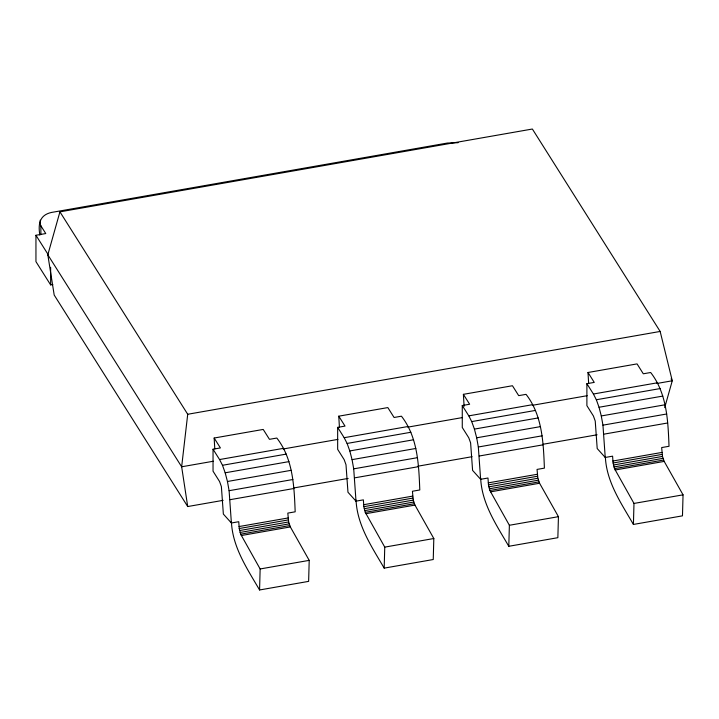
<?xml version="1.0" encoding="UTF-8"?>
<svg xmlns="http://www.w3.org/2000/svg" width="719" height="719" viewBox="0 0 719 719"><rect width="100%" height="100%" fill="white"/><g stroke="black" fill="none" stroke-linecap="round" stroke-linejoin="round"><path stroke-width="1.08" d="M259.568 589.975L260.143 568.963L240.649 534.181L239.238 528.528L238.753 521.706L231.392 522.992L223.357 514.076L221.38 486.583L219.565 481.523L213.04 471.188L213.04 449.222L220.4 447.928L214.154 438.024L263.217 429.432L269.463 439.327L276.824 438.042C293.136 458.92 294.179 486.529 295.176 511.811L287.816 513.105L288.652 521.949L290.341 526.937L309.206 560.362L308.631 581.374L259.568 589.975C247.219 568.774 232.579 547.285 231.428 521.913M384.18 568.127L384.755 547.123L365.261 512.332L363.85 506.679L363.365 499.858L356.004 501.152L347.969 492.236L346.001 464.735L344.176 459.675L337.66 449.348L337.66 427.374L345.021 426.088L338.766 416.184L387.829 407.583L394.084 417.487L401.436 416.193C417.748 437.071 418.8 464.681 419.788 489.972L412.427 491.257L413.263 500.1L414.953 505.089L433.818 538.522L433.242 559.526L384.18 568.127C371.831 546.934 357.19 525.445 356.04 500.065M508.8 546.287L509.376 525.274L489.873 490.493L488.471 484.84L487.985 478.018L480.625 479.303L472.59 470.388L470.612 442.895L468.797 437.826L462.272 427.499L462.272 405.534L469.633 404.24L463.387 394.336L512.449 385.735L518.696 395.639L526.056 394.354C542.369 415.223 543.411 442.841 544.4 468.123L537.048 469.417L537.875 478.261L539.574 483.249L558.438 516.673L557.863 537.686L508.8 546.287C496.452 525.086 481.811 503.597 480.66 478.225M633.412 524.439L633.987 503.435L614.493 468.644L613.082 462.991L612.597 456.17L605.236 457.464L597.201 448.548L595.233 421.046L593.409 415.986L586.893 405.66L586.893 383.685L594.254 382.4L587.998 372.496L637.061 363.895L643.307 373.799L650.668 372.505C666.98 393.383 668.032 420.992 669.021 446.283L661.66 447.569L662.496 456.412L664.185 461.4L683.05 494.834L682.475 515.838L633.412 524.439C621.351 503.489 606.728 482.44 605.38 457.446M664.698 407.628L672.265 380.782L660.159 331.45L532.375 129.025L59.929 211.844L187.713 414.27L181.655 466.784L187.713 506.544L223.124 500.343M39.842 235.086C37.703 222.405 40.453 213.795 53.961 212.015L447.434 143.045L458.12 142.704M187.713 506.544L54.195 295.042L47.822 254.787L59.929 211.844M52.82 284.526L50.636 284.904L35.95 261.635L35.95 235.275L45.764 233.549L40.866 225.793L39.842 223.007M187.713 414.27L660.159 331.45M213.04 449.222L219.565 459.549L283.34 448.368M337.66 427.374L344.176 437.7L407.961 426.52M462.272 405.534L468.797 415.861L532.572 404.68M586.893 383.685L593.409 394.012L657.193 382.832M213.318 461.239L181.655 466.784L47.822 254.787M283.178 448.989L337.93 439.39M407.799 427.14L462.551 417.55M532.411 405.3L587.162 395.702M656.977 383.461L672.265 380.782L671.07 378.895M219.565 459.549L222.486 465.283L286.27 454.102M344.176 437.7L347.106 443.443L410.882 432.263M468.797 415.861L471.718 421.595L535.502 410.414M593.409 394.012L596.339 399.755L660.114 388.575M222.486 465.283L225.182 472.796L288.966 461.616M347.106 443.443L349.802 450.948L413.578 439.767M471.718 421.595L474.414 429.099L538.198 417.928M596.339 399.755L599.035 407.26L662.81 396.079M225.182 472.796L227.447 481.487L291.222 470.307M349.802 450.948L352.058 459.639L415.843 448.458M474.414 429.099L476.679 437.799L540.454 426.619M599.035 407.26L601.291 415.95L665.075 404.77M231.392 522.992L229.1 490.691L292.876 479.51M356.004 501.152L353.712 468.851L417.496 457.67M480.625 479.303L478.333 447.002L542.108 435.822M605.236 457.464L602.944 425.163L666.729 413.982M293.936 487.931L348.149 478.423M417.856 466.209L472.068 456.7M542.881 444.288L597.094 434.788M230.008 499.696L293.792 488.516M354.629 477.856L418.404 466.676M479.24 456.008L543.025 444.827M603.861 434.168L667.636 422.988M239.041 526.56L288.103 517.959M363.652 504.711L412.715 496.11M488.273 482.862L537.336 474.27M612.885 461.023L661.947 452.422M239.238 528.528L288.292 519.927M363.85 506.679L412.913 498.087M488.471 484.84L537.524 476.239M613.082 462.991L662.145 454.39M239.589 530.55L288.652 521.949M364.2 508.701L413.263 500.1M488.821 486.862L537.875 478.261M613.433 465.013L662.496 456.412M240.065 532.473L289.128 523.881M364.686 510.634L413.749 502.033M489.297 488.785L538.36 480.184M613.918 466.946L662.972 458.345M240.649 534.181L289.703 525.58M365.261 512.332L414.324 503.731M489.873 490.493L538.935 481.892M614.493 468.644L663.556 460.043M241.278 535.538L290.341 526.937M365.899 513.69L414.953 505.089M490.511 491.85L539.574 483.249M615.131 470.001L664.185 461.4M260.143 568.963L309.206 560.362M384.755 547.123L433.818 538.522M509.376 525.274L558.438 516.673M633.987 503.435L683.05 494.834M35.95 235.275L48.29 254.814M601.291 415.95L602.944 425.163M476.679 437.799L478.333 447.002M352.058 459.639L353.712 468.851M227.447 481.487L229.1 490.691M587.998 372.496L588.645 383.362M463.387 394.336L464.097 406.298M338.766 416.184L339.413 427.05M214.154 438.024L214.792 448.899M50.636 267.333L50.636 284.904M40.866 225.793L40.866 234.583M40.228 220.167L40.228 223.465"/></g></svg>
